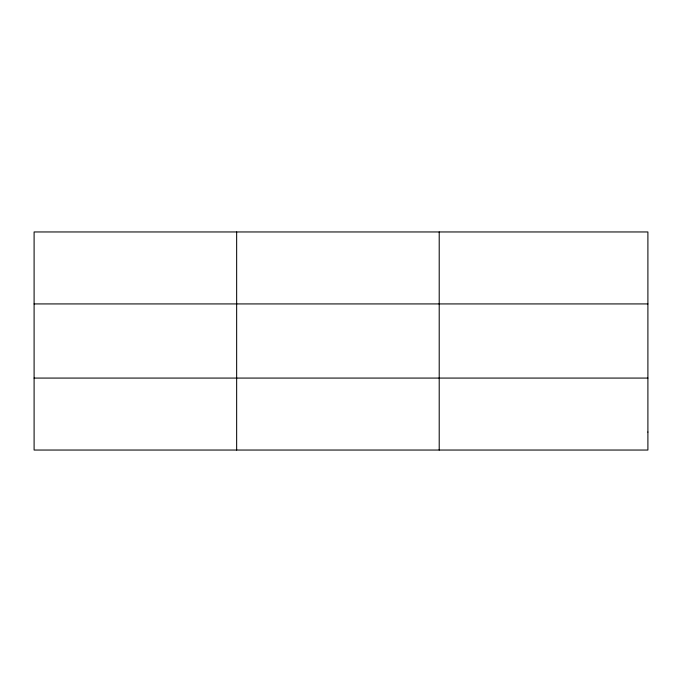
<?xml version="1.0" encoding="UTF-8"?>
<svg xmlns="http://www.w3.org/2000/svg" width="682" height="682" viewBox="0 0 682 682"><rect width="100%" height="100%" fill="white"/><g stroke="black" fill="none" stroke-linecap="round" stroke-linejoin="round"><path stroke-width="1.02" d="M236.654 450.043L236.654 231.957M439.208 450.043L439.208 231.957M34.1 303.925L647.9 303.925M34.1 378.075L647.9 378.075M647.9 432.056L647.9 450.043L34.1 450.043L34.1 231.957L647.9 231.957L647.9 432.056"/></g></svg>
